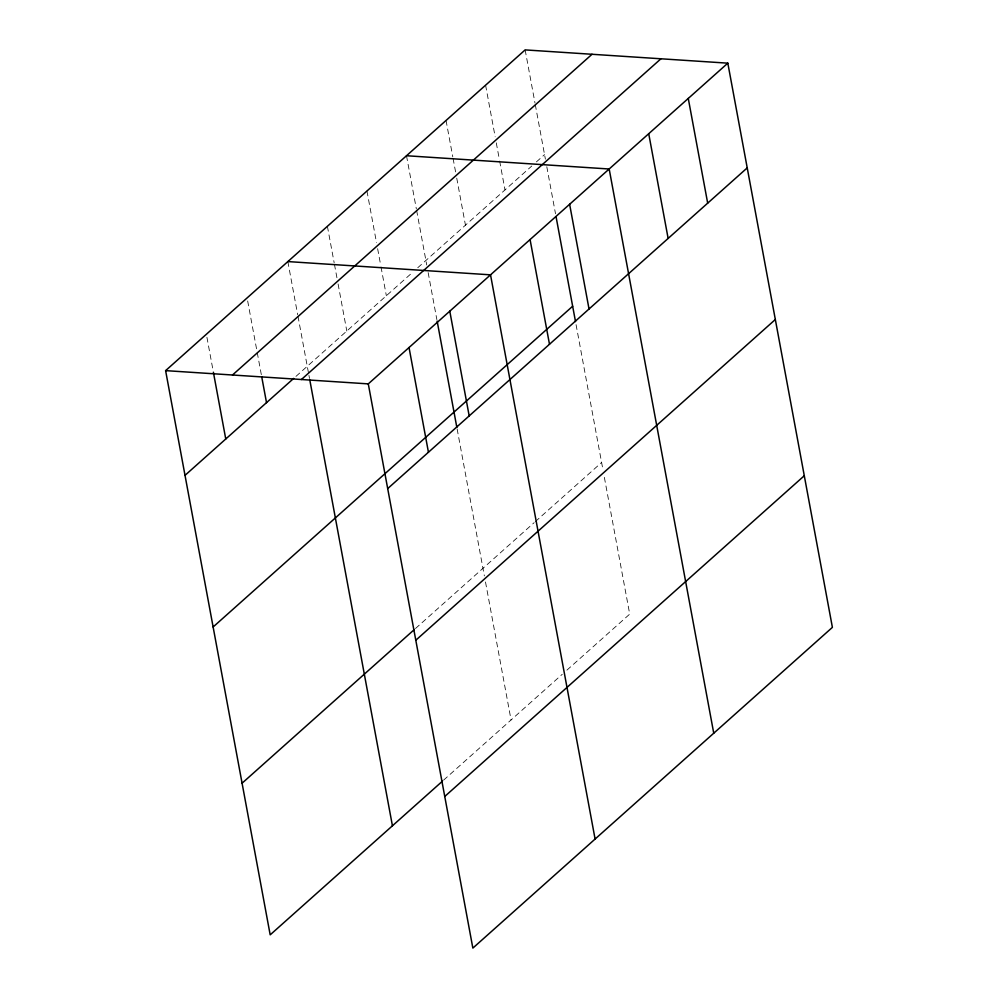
<?xml version="1.0" encoding="UTF-8"?>
<svg xmlns="http://www.w3.org/2000/svg" width="998" height="998" viewBox="0 0 998 998"><rect width="100%" height="100%" fill="white"/><g stroke="black" fill="none" stroke-linecap="round" stroke-linejoin="round"><path stroke-width="0.75" stroke-dasharray="4.99 3.74" d="M295.944 376.396L413.11 271.868M417.763 267.726L531.759 166.03M536.413 161.888L544.546 154.615M415.492 628.503L534.142 522.665M535.302 521.63L601.607 462.486M443.599 780.137L562.248 674.299M566.901 670.145L629.713 614.119L603.852 474.611M525.148 49.9L534.99 103.019M535.265 104.54L545.395 159.169M546.804 166.753L555.512 213.759M576.058 324.637L602.73 468.549M485.589 85.179L495.158 136.776M496.28 142.851L499.374 159.543M499.661 161.065L505 189.894M446.044 120.459L452.793 156.886M453.08 158.408L455.612 172.055M456.735 178.131L465.455 225.174M406.498 155.738L416.341 208.856M416.628 210.378L426.745 265.006M428.154 272.591L436.862 319.597M457.134 428.94L484.367 575.908M485.49 581.971L511.063 719.957M366.952 191.017L376.508 242.626M377.631 248.689L380.725 265.381M381.011 266.903L386.351 295.745M327.394 226.297L334.155 262.724M334.43 264.245L336.962 277.906M338.085 283.968L346.805 331.024M287.848 261.576L297.691 314.694M297.978 316.216L308.669 373.876M308.943 375.398L309.505 378.429M247.666 300.959L256.948 351.046M257.234 352.568L261.451 375.335M206.923 337.312L213.11 370.707"/><path stroke-width="1.5" d="M442.438 781.185L270.184 934.839L165.606 370.632L525.148 49.9L727.816 63.161L832.394 627.368L472.852 948.1L368.287 383.881L727.816 63.161M232.497 374.999L592.026 54.279M185.017 475.347L293.674 378.417M301.408 379.514L660.938 58.782M213.123 626.981L572.652 306.249M387.698 488.596L747.228 167.876M242.077 783.205L414.332 629.538M415.804 640.242L775.334 319.51M444.759 796.466L804.288 475.734M406.498 155.738L609.179 168.999L713.745 733.218M287.848 261.576L490.529 274.837L595.095 839.056M165.606 370.632L368.287 383.881M688.271 98.44L707.682 203.155M648.725 133.72L668.136 238.435M569.621 204.278L589.032 308.993M556.073 216.791L575.497 321.568M530.075 239.557L549.486 344.273M449.786 311.189L469.185 415.904M437.149 321.106L456.847 427.406M409.03 347.529L428.441 452.256M309.792 379.951L392.426 825.795M261.726 376.845L266.516 402.643M213.385 372.217L225.76 438.995"/></g></svg>
